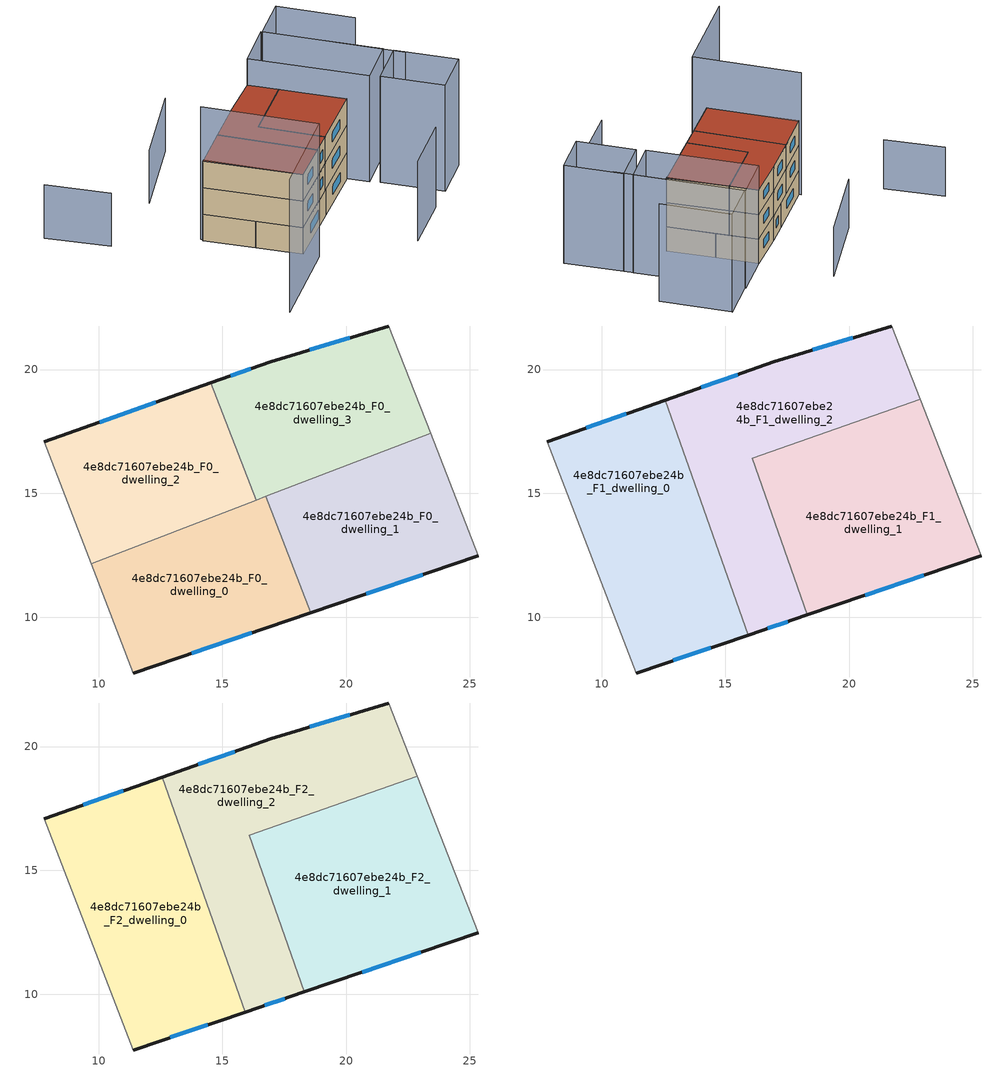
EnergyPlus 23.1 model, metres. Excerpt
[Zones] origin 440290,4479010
4e8dc71607ebe24b_F0_dwelling_0
 floor ground (EU_floor_Construction): 16.76,14.87 18.57,10.17 11.4,7.74 9.7,12.16 z0
 wall outside (EU_wall_Construction): 11.4,7.74 18.57,10.17 z0:3
 wall to 4e8dc71607ebe24b_F0_dwelling_1 (EU_wall_Construction): 18.57,10.17 16.76,14.87 z0:3
 wall adiabatic (EU_wall_Construction): 9.7,12.16 11.4,7.74 z0:3
 wall to 4e8dc71607ebe24b_F0_dwelling_2 (EU_wall_Construction): 16.36,14.72 9.7,12.16 z0:3
 wall to 4e8dc71607ebe24b_F0_dwelling_3 (EU_wall_Construction): 16.76,14.87 16.36,14.72 z0:3
 window (EU_Window_Construction): 13.78,8.55 16.19,9.37 z0.99:2.01
4e8dc71607ebe24b_F0_dwelling_1
 floor ground (EU_floor_Construction): 23.41,17.43 25.34,12.47 18.57,10.17 16.76,14.87 z0
 wall outside (EU_wall_Construction): 18.57,10.17 25.34,12.47 z0:3
 wall adiabatic (EU_wall_Construction): 25.34,12.47 23.41,17.43 z0:3
 wall to 4e8dc71607ebe24b_F0_dwelling_3 (EU_wall_Construction): 23.41,17.43 16.76,14.87 z0:3
 window (EU_Window_Construction): 20.81,10.94 23.09,11.71 z0.99:2.01
4e8dc71607ebe24b_F0_dwelling_2
 floor ground (EU_floor_Construction): 14.54,19.46 16.36,14.72 9.7,12.16 7.81,17.08 z0
 wall outside (EU_wall_Construction): 14.54,19.46 7.81,17.08 z0:3
 wall to 4e8dc71607ebe24b_F0_dwelling_3 (EU_wall_Construction): 16.36,14.72 14.54,19.46 z0:3
 wall adiabatic (EU_wall_Construction): 7.81,17.08 9.7,12.16 z0:3
 window (EU_Window_Construction): 12.31,18.67 10.04,17.87 z0.99:2.01
4e8dc71607ebe24b_F0_dwelling_3
 floor ground (EU_floor_Construction): 21.73,21.76 23.41,17.43 16.36,14.72 14.54,19.46 16.95,20.31 z0
 wall outside (EU_wall_Construction): 21.73,21.76 16.95,20.31 14.54,19.46 z0:3
 wall adiabatic (EU_wall_Construction): 23.41,17.43 21.73,21.76 z0:3
 window (EU_Window_Construction): 16.15,20.03 15.34,19.74 / 20.15,21.28 18.54,20.79 z0.99:2.01
4e8dc71607ebe24b_F1_dwelling_0
 floor to 4e8dc71607ebe24b_F0_dwelling_0 (EU_floor_Construction): 14.28,13.92 15.92,9.28 11.4,7.74 9.7,12.16 z3
 floor to 4e8dc71607ebe24b_F0_dwelling_2 (EU_floor_Construction): 12.57,18.76 14.28,13.92 9.7,12.16 7.81,17.08 z3
 wall outside (EU_wall_Construction): 12.57,18.76 7.81,17.08 / 11.4,7.74 15.92,9.28 z3:6
 wall to 4e8dc71607ebe24b_F1_dwelling_2 (EU_wall_Construction): 15.92,9.28 12.57,18.76 z3:6
 wall adiabatic (EU_wall_Construction): 7.81,17.08 11.4,7.74 z3:6
 window (EU_Window_Construction): 10.99,18.21 9.39,17.64 / 12.9,8.25 14.42,8.77 z3.99:5.01
4e8dc71607ebe24b_F1_dwelling_1
 floor to 4e8dc71607ebe24b_F0_dwelling_1 (EU_floor_Construction): 23.41,17.43 25.34,12.47 18.57,10.17 16.76,14.87 z3
 floor to 4e8dc71607ebe24b_F0_dwelling_0 (EU_floor_Construction): 16.76,14.87 18.57,10.17 18.32,10.09 16.65,14.83 z3
 floor to 4e8dc71607ebe24b_F0_dwelling_3 (EU_floor_Construction): 22.88,18.8 23.41,17.43 16.65,14.83 16.09,16.41 z3
 wall outside (EU_wall_Construction): 18.32,10.09 25.34,12.47 z3:6
 wall to 4e8dc71607ebe24b_F1_dwelling_2 (EU_wall_Construction): 22.88,18.8 16.09,16.41 18.32,10.09 z3:6
 wall adiabatic (EU_wall_Construction): 25.34,12.47 22.88,18.8 z3:6
 window (EU_Window_Construction): 20.64,10.88 23.01,11.68 z3.99:5.01
4e8dc71607ebe24b_F1_dwelling_2
 floor to 4e8dc71607ebe24b_F0_dwelling_3 (EU_floor_Construction): 21.73,21.76 22.88,18.8 16.09,16.41 16.65,14.83 16.36,14.72 14.54,19.46 16.95,20.31 z3
 floor to 4e8dc71607ebe24b_F0_dwelling_0 (EU_floor_Construction): 16.65,14.83 18.32,10.09 15.92,9.28 14.28,13.92 z3
 floor to 4e8dc71607ebe24b_F0_dwelling_2 (EU_floor_Construction): 14.54,19.46 16.36,14.72 14.28,13.92 12.57,18.76 z3
 wall outside (EU_wall_Construction): 15.92,9.28 18.32,10.09 / 21.73,21.76 16.95,20.31 12.57,18.76 z3:6
 wall adiabatic (EU_wall_Construction): 22.88,18.8 21.73,21.76 z3:6
 window (EU_Window_Construction): 16.71,9.55 17.52,9.82 / 15.5,19.8 14.02,19.28 / 20.15,21.28 18.54,20.79 z3.99:5.01
4e8dc71607ebe24b_F2_dwelling_0
 floor to 4e8dc71607ebe24b_F1_dwelling_0 (EU_floor_Construction): 12.57,18.76 15.92,9.28 11.4,7.74 7.81,17.08 z6
 wall outside (EU_wall_Construction): 12.57,18.76 7.81,17.08 / 11.4,7.74 15.92,9.28 z6:9
 wall to 4e8dc71607ebe24b_F2_dwelling_2 (EU_wall_Construction): 15.92,9.28 12.57,18.76 z6:9
 wall adiabatic (EU_wall_Construction): 7.81,17.08 11.4,7.74 z6:9
 window (EU_Window_Construction): 10.99,18.21 9.39,17.64 / 12.9,8.25 14.42,8.77 z6.99:8.01
 roof outside (EU_roof_Construction): 15.92,9.28 12.57,18.76 7.81,17.08 11.4,7.74 z9
4e8dc71607ebe24b_F2_dwelling_1
 floor to 4e8dc71607ebe24b_F1_dwelling_1 (EU_floor_Construction): 22.88,18.8 25.34,12.47 18.32,10.09 16.09,16.41 z6
 wall outside (EU_wall_Construction): 18.32,10.09 25.34,12.47 z6:9
 wall to 4e8dc71607ebe24b_F2_dwelling_2 (EU_wall_Construction): 22.88,18.8 16.09,16.41 18.32,10.09 z6:9
 wall adiabatic (EU_wall_Construction): 25.34,12.47 22.88,18.8 z6:9
 window (EU_Window_Construction): 20.64,10.88 23.01,11.68 z6.99:8.01
 roof outside (EU_roof_Construction): 25.34,12.47 22.88,18.8 16.09,16.41 18.32,10.09 z9
4e8dc71607ebe24b_F2_dwelling_2
 floor to 4e8dc71607ebe24b_F1_dwelling_2 (EU_floor_Construction): 21.73,21.76 22.88,18.8 16.09,16.41 18.32,10.09 15.92,9.28 12.57,18.76 16.95,20.31 z6
 wall outside (EU_wall_Construction): 15.92,9.28 18.32,10.09 / 21.73,21.76 16.95,20.31 12.57,18.76 z6:9
 wall adiabatic (EU_wall_Construction): 22.88,18.8 21.73,21.76 z6:9
 window (EU_Window_Construction): 16.71,9.55 17.52,9.82 / 15.5,19.8 14.02,19.28 / 20.15,21.28 18.54,20.79 z6.99:8.01
 roof outside (EU_roof_Construction): 18.32,10.09 16.09,16.41 22.88,18.8 21.73,21.76 16.95,20.31 12.57,18.76 15.92,9.28 z9
shading: 19.84,0.23 25.92,2.4 z0:9; 31.54,10.03 26.61,23.44 / 26.61,23.44 31.23,25.14 / 33.94,17.67 31.26,25.07 / 31.19,11.17 33.47,5.07 / 33.47,5.07 28.81,3.33 / 28.81,3.33 26.53,9.42 / 26.53,9.42 31.19,11.17 / 26.57,23.56 30.83,12.09 / 30.83,12.09 25.99,10.29 / 25.99,10.29 21.73,21.76 / 21.73,21.76 26.57,23.56 z0:12; 7.92,17.38 11.96,6.24 / 11.96,6.24 1.98,2.62 z0:15; -0.63,29.83 1.88,23.7 / 19.19,29.61 10.43,25.28 z0:6
[Building]
EU S2 Campaign: North Axis=0; Terrain=City; Solar Distribution=FullExterior
[Site:Location]
Madrid: Latitude=40.5; Longitude=-3.5; Time Zone=1; Elevation=609
[SizingPeriod:WeatherFileDays]
AnnualSizingPeriod: Begin Month=1; Begin Day of Month=1; End Month=12; End Day of Month=31; Day of Week for Start Day=Monday; Use Weather File Daylight Saving Period=No; Use Weather File Rain and Snow Indicators=No
[MATERIAL]
EU_InternalMass_Material: Roughness=MediumRough; Thickness=0.1; Conductivity=1; Density=1800; Specific Heat=900; Thermal Absorptance=0.9; Solar Absorptance=0.7; Visible Absorptance=0.7
[MATERIAL:NOMASS] Roughness=MediumRough; Thermal Absorptance=0.9; Solar Absorptance=0.7; Visible Absorptance=0.7
Name | Thermal Resistance
EU_wall_NoMass | 0.609216
EU_roof_NoMass | 0.513268
EU_floor_NoMass | 0.568163
[WINDOWMATERIAL:SIMPLEGLAZINGSYSTEM]
EU_Window_SimpleGlazing: UFactor=5.50606; Solar Heat Gain Coefficient=0.85; Visible Transmittance=0.85
[CONSTRUCTION]
EU_wall_Construction: EU_wall_NoMass
EU_roof_Construction: EU_roof_NoMass
EU_floor_Construction: EU_floor_NoMass
EU_InternalMass_Construction: EU_InternalMass_Material
EU_Window_Construction: EU_Window_SimpleGlazing
[ZONE] Type=1; Multiplier=1; Ceiling Height=autocalculate; Floor Area=autocalculate; Part of Total Floor Area=Yes
Name | Volume
4e8dc71607ebe24b_F0_dwelling_0; 4e8dc71607ebe24b_F0_dwelling_2 | 110.77
4e8dc71607ebe24b_F1_dwelling_0; 4e8dc71607ebe24b_F2_dwelling_0 | 147.709
4e8dc71607ebe24b_F0_dwelling_1 | 110.784
4e8dc71607ebe24b_F1_dwelling_1; 4e8dc71607ebe24b_F2_dwelling_1 | 147.704
4e8dc71607ebe24b_F1_dwelling_2; 4e8dc71607ebe24b_F2_dwelling_2 | 147.708
4e8dc71607ebe24b_F0_dwelling_3 | 110.779
[INTERNALMASS] Construction=EU_InternalMass_Construction
Name | Zone or ZoneList | Surface Area
4e8dc71607ebe24b_F0_dwelling_0_EU_InternalMass | 4e8dc71607ebe24b_F0_dwelling_0 | 36.9235
4e8dc71607ebe24b_F0_dwelling_1_EU_InternalMass | 4e8dc71607ebe24b_F0_dwelling_1 | 36.9277
4e8dc71607ebe24b_F0_dwelling_2_EU_InternalMass | 4e8dc71607ebe24b_F0_dwelling_2 | 36.9235
4e8dc71607ebe24b_F0_dwelling_3_EU_InternalMass | 4e8dc71607ebe24b_F0_dwelling_3 | 36.9262
4e8dc71607ebe24b_F1_dwelling_0_EU_InternalMass | 4e8dc71607ebe24b_F1_dwelling_0 | 49.236
4e8dc71607ebe24b_F1_dwelling_1_EU_InternalMass | 4e8dc71607ebe24b_F1_dwelling_1 | 49.2364
4e8dc71607ebe24b_F1_dwelling_2_EU_InternalMass | 4e8dc71607ebe24b_F1_dwelling_2 | 49.2357
4e8dc71607ebe24b_F2_dwelling_0_EU_InternalMass | 4e8dc71607ebe24b_F2_dwelling_0 | 49.236
4e8dc71607ebe24b_F2_dwelling_1_EU_InternalMass | 4e8dc71607ebe24b_F2_dwelling_1 | 49.2364
4e8dc71607ebe24b_F2_dwelling_2_EU_InternalMass | 4e8dc71607ebe24b_F2_dwelling_2 | 49.2357
[OTHEREQUIPMENT] Fuel Type=Electricity; Design Level Calculation Method=Watts/Area; Power per Zone Floor Area=1; Fraction Latent=0; Fraction Radiant=0; Fraction Lost=0; Carbon Dioxide Generation Rate=0; EndUse Subcategory=EU_Step8_InternalGains
Name | Zone or ZoneList or Space or SpaceList | Schedule
EU_Step8_InternalGain_4e8dc71607ebe24b_F0_dwelling_0_f000 | 4e8dc71607ebe24b_F0_dwelling_0 | EU_Step8_GainSchedule_4e8dc71607ebe24b_F0_dwelling_0_f000
EU_Step8_InternalGain_4e8dc71607ebe24b_F0_dwelling_1_f000 | 4e8dc71607ebe24b_F0_dwelling_1 | EU_Step8_GainSchedule_4e8dc71607ebe24b_F0_dwelling_1_f000
EU_Step8_InternalGain_4e8dc71607ebe24b_F0_dwelling_2_f000 | 4e8dc71607ebe24b_F0_dwelling_2 | EU_Step8_GainSchedule_4e8dc71607ebe24b_F0_dwelling_2_f000
EU_Step8_InternalGain_4e8dc71607ebe24b_F0_dwelling_3_f000 | 4e8dc71607ebe24b_F0_dwelling_3 | EU_Step8_GainSchedule_4e8dc71607ebe24b_F0_dwelling_3_f000
EU_Step8_InternalGain_4e8dc71607ebe24b_F1_dwelling_0_f000 | 4e8dc71607ebe24b_F1_dwelling_0 | EU_Step8_GainSchedule_4e8dc71607ebe24b_F1_dwelling_0_f000
EU_Step8_InternalGain_4e8dc71607ebe24b_F1_dwelling_1_f000 | 4e8dc71607ebe24b_F1_dwelling_1 | EU_Step8_GainSchedule_4e8dc71607ebe24b_F1_dwelling_1_f000
EU_Step8_InternalGain_4e8dc71607ebe24b_F1_dwelling_2_f000 | 4e8dc71607ebe24b_F1_dwelling_2 | EU_Step8_GainSchedule_4e8dc71607ebe24b_F1_dwelling_2_f000
EU_Step8_InternalGain_4e8dc71607ebe24b_F2_dwelling_0_f000 | 4e8dc71607ebe24b_F2_dwelling_0 | EU_Step8_GainSchedule_4e8dc71607ebe24b_F2_dwelling_0_f000
EU_Step8_InternalGain_4e8dc71607ebe24b_F2_dwelling_1_f000 | 4e8dc71607ebe24b_F2_dwelling_1 | EU_Step8_GainSchedule_4e8dc71607ebe24b_F2_dwelling_1_f000
EU_Step8_InternalGain_4e8dc71607ebe24b_F2_dwelling_2_f000 | 4e8dc71607ebe24b_F2_dwelling_2 | EU_Step8_GainSchedule_4e8dc71607ebe24b_F2_dwelling_2_f000
[ZONEVENTILATION:DESIGNFLOWRATE] Schedule=EU_AlwaysOn; Design Flow Rate Calculation Method=AirChanges/Hour; Air Changes per Hour=0.752966; Ventilation Type=Natural; Fan Pressure Rise=0; Fan Total Efficiency=1; Constant Term Coefficient=1; Temperature Term Coefficient=0; Velocity Term Coefficient=0; Velocity Squared Term Coefficient=0; Minimum Indoor Temperature=-100; Maximum Indoor Temperature=100; Delta Temperature=-100; Minimum Outdoor Temperature=-100; Maximum Outdoor Temperature=100; Maximum Wind Speed=40
Name | Zone or ZoneList or Space or SpaceList
EU_ConstantAir_4e8dc71607ebe24b_F0_dwelling_0 | 4e8dc71607ebe24b_F0_dwelling_0
EU_ConstantAir_4e8dc71607ebe24b_F0_dwelling_1 | 4e8dc71607ebe24b_F0_dwelling_1
EU_ConstantAir_4e8dc71607ebe24b_F0_dwelling_2 | 4e8dc71607ebe24b_F0_dwelling_2
EU_ConstantAir_4e8dc71607ebe24b_F0_dwelling_3 | 4e8dc71607ebe24b_F0_dwelling_3
EU_ConstantAir_4e8dc71607ebe24b_F1_dwelling_0 | 4e8dc71607ebe24b_F1_dwelling_0
EU_ConstantAir_4e8dc71607ebe24b_F1_dwelling_1 | 4e8dc71607ebe24b_F1_dwelling_1
EU_ConstantAir_4e8dc71607ebe24b_F1_dwelling_2 | 4e8dc71607ebe24b_F1_dwelling_2
EU_ConstantAir_4e8dc71607ebe24b_F2_dwelling_0 | 4e8dc71607ebe24b_F2_dwelling_0
EU_ConstantAir_4e8dc71607ebe24b_F2_dwelling_1 | 4e8dc71607ebe24b_F2_dwelling_1
EU_ConstantAir_4e8dc71607ebe24b_F2_dwelling_2 | 4e8dc71607ebe24b_F2_dwelling_2
[HVACTEMPLATE:THERMOSTAT] Constant Heating Setpoint=20; Constant Cooling Setpoint=50
EU_HeatOnly_4e8dc71607ebe24b_F0_dwelling_0; EU_HeatOnly_4e8dc71607ebe24b_F0_dwelling_1; EU_HeatOnly_4e8dc71607ebe24b_F0_dwelling_2; EU_HeatOnly_4e8dc71607ebe24b_F0_dwelling_3; EU_HeatOnly_4e8dc71607ebe24b_F1_dwelling_0; EU_HeatOnly_4e8dc71607ebe24b_F1_dwelling_1; EU_HeatOnly_4e8dc71607ebe24b_F1_dwelling_2; EU_HeatOnly_4e8dc71607ebe24b_F2_dwelling_0; EU_HeatOnly_4e8dc71607ebe24b_F2_dwelling_1; EU_HeatOnly_4e8dc71607ebe24b_F2_dwelling_2
[HVACTEMPLATE:ZONE:IDEALLOADSAIRSYSTEM] System Availability Schedule=EU_AlwaysOn; Maximum Heating Supply Air Temperature=50; Minimum Cooling Supply Air Temperature=13; Maximum Heating Supply Air Humidity Ratio=0.0156; Minimum Cooling Supply Air Humidity Ratio=0.0077; Heating Limit=NoLimit; Cooling Limit=NoLimit; Heating Availability Schedule=EU_AlwaysOn; Cooling Availability Schedule=EU_CoolingOff; Dehumidification Control Type=ConstantSensibleHeatRatio; Cooling Sensible Heat Ratio=0.7; Dehumidification Setpoint=60; Humidification Control Type=None; Humidification Setpoint=30; Outdoor Air Method=None; Outdoor Air Flow Rate per Person=0.00944; Outdoor Air Flow Rate per Zone Floor Area=0; Outdoor Air Flow Rate per Zone=0; Demand Controlled Ventilation Type=None; Outdoor Air Economizer Type=NoEconomizer; Heat Recovery Type=None; Sensible Heat Recovery Effectiveness=0.7; Latent Heat Recovery Effectiveness=0.65
Name | Template Thermostat
4e8dc71607ebe24b_F0_dwelling_0 | EU_HeatOnly_4e8dc71607ebe24b_F0_dwelling_0
4e8dc71607ebe24b_F0_dwelling_1 | EU_HeatOnly_4e8dc71607ebe24b_F0_dwelling_1
4e8dc71607ebe24b_F0_dwelling_2 | EU_HeatOnly_4e8dc71607ebe24b_F0_dwelling_2
4e8dc71607ebe24b_F0_dwelling_3 | EU_HeatOnly_4e8dc71607ebe24b_F0_dwelling_3
4e8dc71607ebe24b_F1_dwelling_0 | EU_HeatOnly_4e8dc71607ebe24b_F1_dwelling_0
4e8dc71607ebe24b_F1_dwelling_1 | EU_HeatOnly_4e8dc71607ebe24b_F1_dwelling_1
4e8dc71607ebe24b_F1_dwelling_2 | EU_HeatOnly_4e8dc71607ebe24b_F1_dwelling_2
4e8dc71607ebe24b_F2_dwelling_0 | EU_HeatOnly_4e8dc71607ebe24b_F2_dwelling_0
4e8dc71607ebe24b_F2_dwelling_1 | EU_HeatOnly_4e8dc71607ebe24b_F2_dwelling_1
4e8dc71607ebe24b_F2_dwelling_2 | EU_HeatOnly_4e8dc71607ebe24b_F2_dwelling_2
[SIZING:ZONE] Zone Cooling Design Supply Air Temperature Input Method=SupplyAirTemperature; Zone Cooling Design Supply Air Temperature=13; Zone Heating Design Supply Air Temperature Input Method=SupplyAirTemperature; Zone Heating Design Supply Air Temperature=50; Zone Cooling Design Supply Air Humidity Ratio=0.008; Zone Heating Design Supply Air Humidity Ratio=0.008; Cooling Design Air Flow Method=DesignDay; Cooling Design Air Flow Rate=0; Cooling Minimum Air Flow per Zone Floor Area=0.000762; Cooling Minimum Air Flow=0; Cooling Minimum Air Flow Fraction=0.2; Heating Design Air Flow Method=DesignDay; Heating Design Air Flow Rate=0; Heating Maximum Air Flow per Zone Floor Area=0.002032; Heating Maximum Air Flow=0.141576; Heating Maximum Air Flow Fraction=0.3; Account for Dedicated Outdoor Air System=No; Dedicated Outdoor Air System Control Strategy=NeutralSupplyAir; Dedicated Outdoor Air Low Setpoint Temperature for Design=autosize; Dedicated Outdoor Air High Setpoint Temperature for Design=autosize; Zone Load Sizing Method=Sensible Load Only No Latent Load; Zone Latent Cooling Design Supply Air Humidity Ratio Input Method=HumidityRatioDifference; Zone Cooling Design Supply Air Humidity Ratio Difference=0.005; Zone Latent Heating Design Supply Air Humidity Ratio Input Method=HumidityRatioDifference; Zone Humidification Design Supply Air Humidity Ratio Difference=0.005
4e8dc71607ebe24b_F0_dwelling_0; 4e8dc71607ebe24b_F0_dwelling_1; 4e8dc71607ebe24b_F0_dwelling_2; 4e8dc71607ebe24b_F0_dwelling_3; 4e8dc71607ebe24b_F1_dwelling_0; 4e8dc71607ebe24b_F1_dwelling_1; 4e8dc71607ebe24b_F1_dwelling_2; 4e8dc71607ebe24b_F2_dwelling_0; 4e8dc71607ebe24b_F2_dwelling_1; 4e8dc71607ebe24b_F2_dwelling_2
[SCHEDULE:CONSTANT]
Name | Hourly Value
EU_AlwaysOn | 1
EU_CoolingOff | 0
[SCHEDULE:FILE] Column Number=1; Rows to Skip at Top=0; Number of Hours of Data=8760; Column Separator=Comma; Interpolate to Timestep=No; Minutes per Item=60; Adjust Schedule for Daylight Savings=Yes
Name | File
EU_Step8_GainSchedule_4e8dc71607ebe24b_F0_dwelling_0_f000 | ../../schedules/4e8dc71607ebe24b/4e8dc71607ebe24b_F0_dwelling_0_f000_gain.csv
EU_Step8_GainSchedule_4e8dc71607ebe24b_F0_dwelling_1_f000 | ../../schedules/4e8dc71607ebe24b/4e8dc71607ebe24b_F0_dwelling_1_f000_gain.csv
EU_Step8_GainSchedule_4e8dc71607ebe24b_F0_dwelling_2_f000 | ../../schedules/4e8dc71607ebe24b/4e8dc71607ebe24b_F0_dwelling_2_f000_gain.csv
EU_Step8_GainSchedule_4e8dc71607ebe24b_F0_dwelling_3_f000 | ../../schedules/4e8dc71607ebe24b/4e8dc71607ebe24b_F0_dwelling_3_f000_gain.csv
EU_Step8_GainSchedule_4e8dc71607ebe24b_F1_dwelling_0_f000 | ../../schedules/4e8dc71607ebe24b/4e8dc71607ebe24b_F1_dwelling_0_f000_gain.csv
EU_Step8_GainSchedule_4e8dc71607ebe24b_F1_dwelling_1_f000 | ../../schedules/4e8dc71607ebe24b/4e8dc71607ebe24b_F1_dwelling_1_f000_gain.csv
EU_Step8_GainSchedule_4e8dc71607ebe24b_F1_dwelling_2_f000 | ../../schedules/4e8dc71607ebe24b/4e8dc71607ebe24b_F1_dwelling_2_f000_gain.csv
EU_Step8_GainSchedule_4e8dc71607ebe24b_F2_dwelling_0_f000 | ../../schedules/4e8dc71607ebe24b/4e8dc71607ebe24b_F2_dwelling_0_f000_gain.csv
EU_Step8_GainSchedule_4e8dc71607ebe24b_F2_dwelling_1_f000 | ../../schedules/4e8dc71607ebe24b/4e8dc71607ebe24b_F2_dwelling_1_f000_gain.csv
EU_Step8_GainSchedule_4e8dc71607ebe24b_F2_dwelling_2_f000 | ../../schedules/4e8dc71607ebe24b/4e8dc71607ebe24b_F2_dwelling_2_f000_gain.csv
